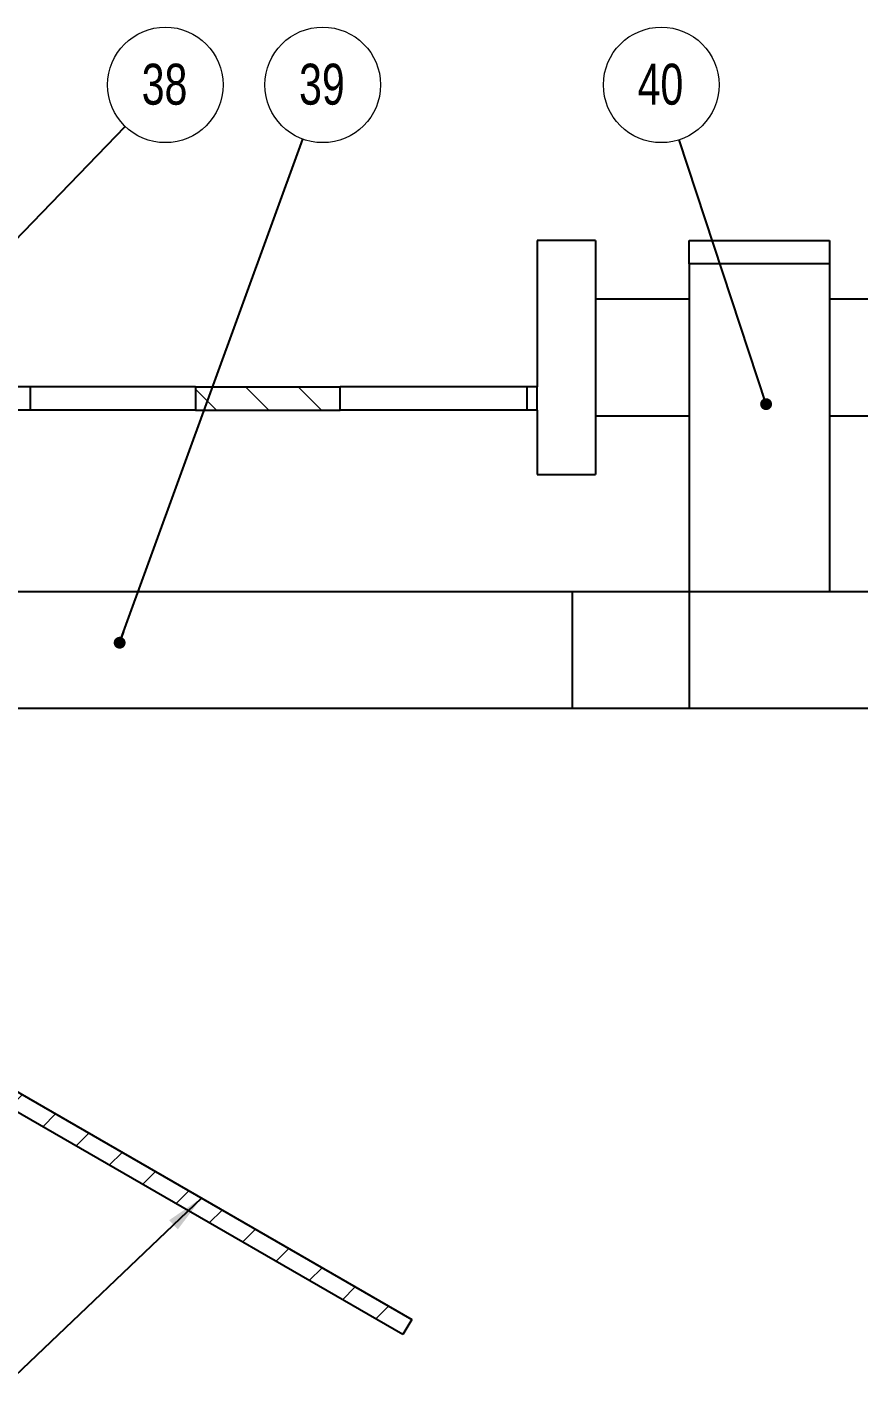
# Model space of a CAD drawing. Header units: millimetres. Extents: x 4 to 907, y 5 to 1495.
# Drawn here: x 746.4 to 817.5, y 1291.6 to 1407.5 of the extents above; entities that cross this region are included whole.
import ezdxf

# ---------------------------------------------------------------- set-up
doc = ezdxf.new("R2010")
doc.units = ezdxf.units.MM
doc.styles.add('SLDTEXTSTYLE0', font='TXT', dxfattribs={"width": 0.75})
doc.dimstyles.new('SLDDIMSTYLE1', dxfattribs={"dimtxt": 0.18, "dimasz": 1.016, "dimexe": 0, "dimexo": 0.0625, "dimgap": 0, "dimtad": 0, "dimtih": 1, "dimtoh": 1, "dimdec": 0, "dimrnd": 1e-09, "dimzin": 0, "dimdsep": 46, "dimtxsty": 'Standard', "dimblk1": 'DOT', "dimblk2": 'DOT', "dimsah": 1, "dimcen": 0.09, "dimadec": 0, "dimazin": 0, "dimtfac": 1.016, "dimtdec": 0, "dimtofl": 0, "dimtmove": 0, "dimatfit": 3, "dimldrblk": 'DOT', "dimfxl": 1, "dimfrac": 2, "dimtolj": 1, "dimtzin": 0, "dimarcsym": 0})
doc.dimstyles.new('SLDDIMSTYLE3', dxfattribs={"dimtxt": 0.18, "dimasz": 3.302, "dimexe": 0, "dimexo": 0.0625, "dimgap": 0, "dimtad": 0, "dimtih": 1, "dimtoh": 1, "dimdec": 0, "dimrnd": 1e-09, "dimzin": 0, "dimdsep": 46, "dimtxsty": 'Standard', "dimsah": 1, "dimcen": 0.09, "dimadec": 0, "dimazin": 0, "dimtfac": 3.302, "dimtdec": 0, "dimtofl": 0, "dimtmove": 0, "dimatfit": 3, "dimfxl": 1, "dimfrac": 2, "dimtolj": 1, "dimtzin": 0, "dimarcsym": 0})

# ---------------------------------------------------------------- blocks, each defined once
blk = doc.blocks.new('SW_NOTE_43')
at = {"color": 0, "linetype": 'Continuous', "lineweight": 0}
blk.add_circle((3.43, 3.55), 4.94, dxfattribs=at)
at = {"color": 0, "linetype": 'Continuous', "lineweight": 0, "insert": (3.36, 5.36), "char_height": 3.5, "attachment_point": 2, "style": 'SLDTEXTSTYLE0'}
blk.add_mtext('38', dxfattribs=at)
blk = doc.blocks.new('_Dot')
at = {"color": 0, "linetype": 'ByBlock', "lineweight": -2}
blk.add_line((-0.5, 0), (-1, 0), dxfattribs=at)
at = {"color": 0, "linetype": 'ByBlock', "const_width": 0.5}
blk.add_lwpolyline([(-0.25, 0, 1), (0.25, 0, 1)], format="xyb", close=True, dxfattribs=at)
blk = doc.blocks.new('SW_NOTE_44')
at = {"color": 0, "linetype": 'Continuous', "lineweight": 0}
blk.add_circle((1.69, 4.64), 4.94, dxfattribs=at)
at = {"color": 0, "linetype": 'Continuous', "lineweight": 0, "insert": (1.62, 6.45), "char_height": 3.5, "attachment_point": 2, "style": 'SLDTEXTSTYLE0'}
blk.add_mtext('39', dxfattribs=at)
blk = doc.blocks.new('SW_NOTE_45')
at = {"color": 0, "linetype": 'Continuous', "lineweight": 0}
blk.add_circle((-1.54, 4.69), 4.94, dxfattribs=at)
at = {"color": 0, "linetype": 'Continuous', "lineweight": 0, "insert": (-1.61, 6.5), "char_height": 3.5, "attachment_point": 2, "style": 'SLDTEXTSTYLE0'}
blk.add_mtext('40', dxfattribs=at)

msp = doc.modelspace()

# ---------------------------------------------------------------- hatches: boundary and pattern name
at = {"linetype": 'Continuous', "lineweight": 18}
h = msp.add_hatch(dxfattribs=at)
h.set_pattern_fill('ANSI31', angle=90, style=0)
h.paths.add_polyline_path([(760.765, 1374.757), (773.116, 1374.757), (773.116, 1376.757), (760.765, 1376.757)], flags=0)
h = msp.add_hatch(dxfattribs=at)
h.set_pattern_fill('ANSI31', style=0)
h.paths.add_polyline_path([(778.49, 1295.69), (779.24, 1296.989), (682.299, 1352.958), (681.549, 1351.659)], flags=0)

# ---------------------------------------------------------------- linework, layer by layer
at = {"color": 7, "linetype": 'Continuous', "lineweight": 25}
for p, q in [((794.958, 1389.257), (789.958, 1389.257)), ((789.958, 1389.257), (789.958, 1376.757)), ((794.958, 1389.257), (794.958, 1369.93)), ((802.958, 1389.257), (814.958, 1389.257)), ((802.958, 1387.257), (802.958, 1389.257)), ((814.958, 1389.257), (814.958, 1387.257)), ((814.958, 1387.257), (802.958, 1387.257)), ((802.958, 1387.257), (802.958, 1359.257)), ((814.958, 1387.257), (814.958, 1359.257)), ((802.958, 1384.257), (794.958, 1384.257)), ((818.958, 1384.257), (814.958, 1384.257)), ((746.659, 1376.757), (735.268, 1376.757)), ((746.659, 1374.757), (746.659, 1376.757)), ((760.765, 1376.757), (746.659, 1376.757)), ((760.765, 1376.757), (760.765, 1374.757)), ((760.765, 1376.757), (773.116, 1376.757)), ((773.116, 1374.757), (773.116, 1376.757)), ((773.128, 1376.757), (773.116, 1376.757)), ((773.128, 1374.757), (773.128, 1376.757)), ((789.106, 1376.757), (773.128, 1376.757)), ((789.106, 1374.757), (789.106, 1376.757)), ((789.958, 1376.757), (789.106, 1376.757)), ((789.958, 1374.757), (789.958, 1376.757)), ((746.659, 1374.757), (735.268, 1374.757)), ((760.765, 1374.757), (746.659, 1374.757)), ((760.765, 1374.757), (773.116, 1374.757)), ((773.128, 1374.757), (773.116, 1374.757)), ((789.106, 1374.757), (773.128, 1374.757)), ((789.958, 1374.757), (789.106, 1374.757)), ((789.958, 1374.757), (789.958, 1369.93)), ((794.958, 1374.257), (802.958, 1374.257)), ((814.958, 1374.257), (818.958, 1374.257)), ((789.958, 1369.93), (789.958, 1369.257)), ((794.958, 1369.93), (794.958, 1369.257)), ((789.958, 1369.257), (794.958, 1369.257)), ((682.958, 1359.257), (792.958, 1359.257)), ((792.958, 1359.257), (792.958, 1349.257)), ((792.958, 1359.257), (802.958, 1359.257)), ((802.958, 1359.257), (814.958, 1359.257)), ((802.958, 1359.257), (875.958, 1359.257)), ((802.958, 1359.257), (802.958, 1349.257)), ((682.299, 1352.958), (779.24, 1296.989)), ((778.49, 1295.69), (681.549, 1351.659)), ((688.709, 1349.257), (792.958, 1349.257)), ((792.958, 1349.257), (802.958, 1349.257)), ((802.958, 1349.257), (875.958, 1349.257)), ((779.24, 1296.989), (778.49, 1295.69))]:
    msp.add_line(p, q, dxfattribs=at)

# ---------------------------------------------------------------- block references
at = {"color": 7, "linetype": 'Continuous', "lineweight": 0}
for name, p in [('SW_NOTE_43', (754.761, 1399.024)), ('SW_NOTE_44', (769.95, 1397.936)), ('SW_NOTE_45', (802.11, 1397.885))]:
    msp.add_blockref(name, p, dxfattribs=at)

# ---------------------------------------------------------------- leaders
for points, dimstyle in [([(703.885, 1346.315), (754.761, 1399.024)], 'SLDDIMSTYLE1'), ([(754.284, 1354.866), (769.95, 1397.936)], 'SLDDIMSTYLE1'), ([(809.529, 1375.272), (802.11, 1397.885)], 'SLDDIMSTYLE1'), ([(761.272, 1307.362), (744.729, 1291.563)], 'SLDDIMSTYLE3')]:
    msp.add_leader(points, dimstyle=dimstyle, dxfattribs=at)

doc.saveas('drawing.dxf')
